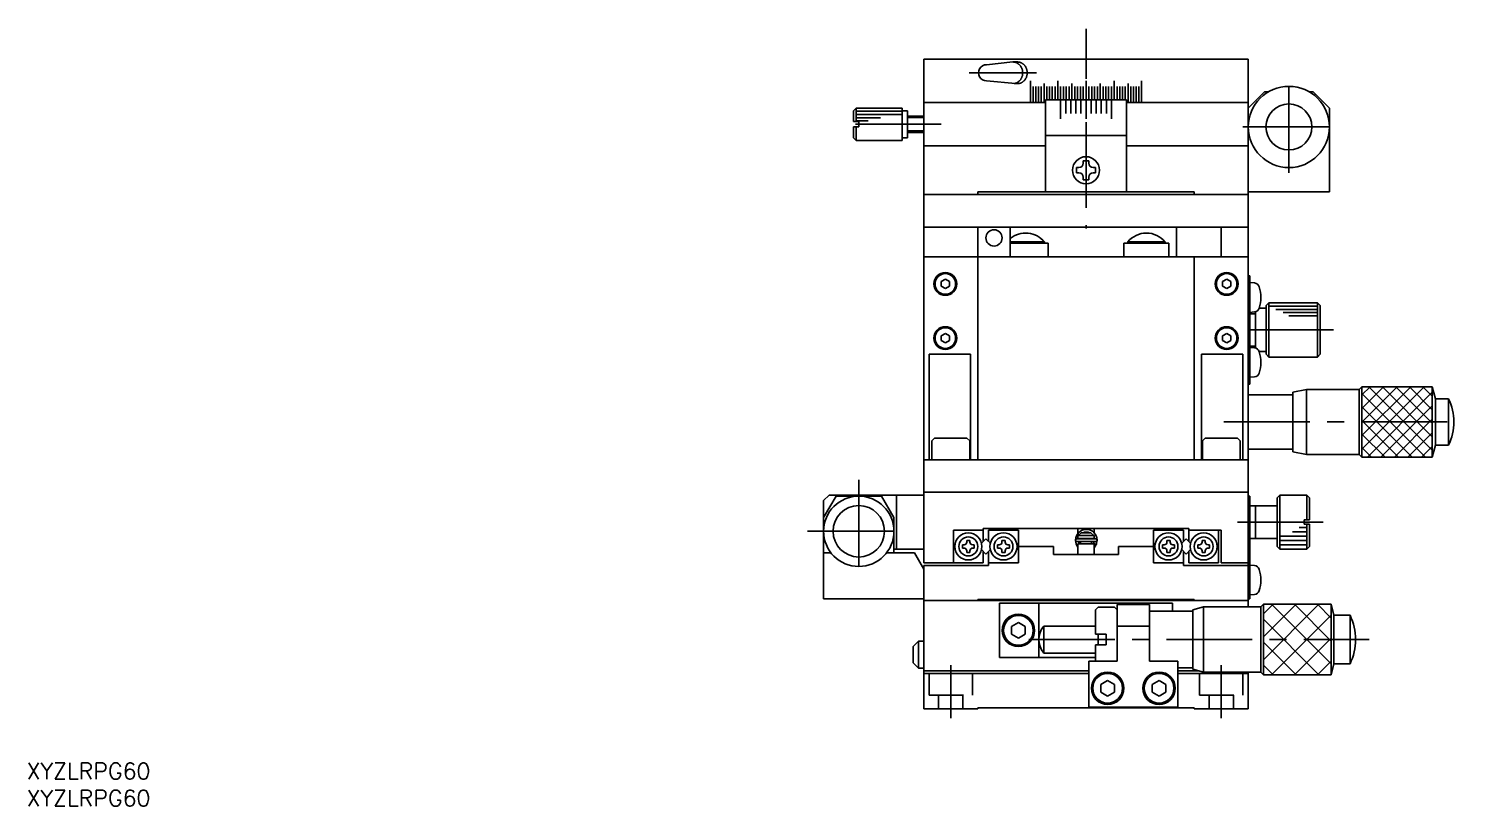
# Model space of a CAD drawing. Extents: x 0 to 411, y -8 to 387.
# Drawn here: x 0.4 to 265.7, y -8 to 135.6 of the extents above; entities that cross this region are included whole.
import ezdxf

# ---------------------------------------------------------------- set-up
doc = ezdxf.new("R2010")
doc.units = 0
doc.header["$LTSCALE"] = 0.5
doc.linetypes.add('CENTER', pattern=[50.8, 31.75, -6.35, 6.35, -6.35])
doc.linetypes.add('DASHED', pattern=[19.05, 12.7, -6.35])
for name, color, linetype in [('MSM_CENTER', 1, 'CENTER'), ('MSM_CONTINUOUS', 7, 'CONTINUOUS'), ('MSM_DASHED', 4, 'DASHED'), ('MSM_NARROW', 5, 'CONTINUOUS'), ('MSM_PART_NUMBER', 7, 'CONTINUOUS')]:
    doc.layers.add(name, color=color, linetype=linetype)
doc.styles.get("Standard").update_dxf_attribs({"font": 'txt.shx', "height": 3, "bigfont": 'bigfont.shx'})

# ---------------------------------------------------------------- blocks, each defined once
blk = doc.blocks.new('*U8')
at = {"layer": 'MSM_PART_NUMBER'}
blk.add_text('XYZLRPG60', height=3, dxfattribs=at).set_placement((0, -3))
blk = doc.blocks.new('*U9')
at = {"layer": 'MSM_PART_NUMBER'}
blk.add_text('XYZLRPG60', height=3, dxfattribs=at).set_placement((0, -8))

msp = doc.modelspace()

# ---------------------------------------------------------------- linework, layer by layer
at = {"layer": 'MSM_CENTER', "linetype": 'CENTER'}
for p, q in [((195.81, 126.42), (195.81, 135.65)), ((186.68, 127.5), (174.24, 127.5)), ((233.31, 109), (233.31, 126)), ((169.06, 118), (151.42, 118)), ((195.81, 118.41), (195.81, 98.76)), ((224.81, 117.5), (241.81, 117.5)), ((225.68, 80), (244.55, 80)), ((221.31, 63), (265.73, 63)), ((153.81, 52.3), (153.81, 33.3)), ((144.31, 42.8), (163.31, 42.8)), ((223.79, 44.5), (240.98, 44.5)), ((185.27, 22.8), (248.13, 22.8)), ((170.81, 18.06), (170.81, 8.25)), ((220.81, 18.06), (220.81, 8.25))]:
    msp.add_line(p, q, dxfattribs=at)
at = {"layer": 'MSM_CONTINUOUS', "linetype": 'CONTINUOUS'}
for p, q in [((165.81, 130), (165.81, 105)), ((165.81, 130), (225.81, 130)), ((177.43, 129), (182.29, 129.5)), ((182.29, 129.5), (183.14, 129.5)), ((182.37, 129.5), (182.29, 129.5)), ((182.44, 129.49), (182.37, 129.5)), ((182.52, 129.48), (182.44, 129.49)), ((182.59, 129.47), (182.52, 129.48)), ((182.67, 129.46), (182.59, 129.47)), ((182.74, 129.44), (182.67, 129.46)), ((182.81, 129.41), (182.74, 129.44)), ((182.89, 129.39), (182.81, 129.41)), ((182.96, 129.36), (182.89, 129.39)), ((183.03, 129.33), (182.96, 129.36)), ((183.1, 129.29), (183.03, 129.33)), ((183.16, 129.25), (183.1, 129.29)), ((183.21, 129.5), (183.14, 129.5)), ((183.23, 129.21), (183.16, 129.25)), ((183.29, 129.49), (183.21, 129.5)), ((183.29, 129.17), (183.23, 129.21)), ((183.36, 129.48), (183.29, 129.49)), ((183.35, 129.12), (183.29, 129.17)), ((183.42, 129.07), (183.35, 129.12)), ((183.44, 129.47), (183.36, 129.48)), ((183.47, 129.01), (183.42, 129.07)), ((183.51, 129.46), (183.44, 129.47)), ((183.53, 128.96), (183.47, 129.01)), ((183.59, 129.44), (183.51, 129.46)), ((183.58, 128.9), (183.53, 128.96)), ((183.64, 128.84), (183.58, 128.9)), ((183.66, 129.41), (183.59, 129.44)), ((183.69, 128.78), (183.64, 128.84)), ((183.73, 129.39), (183.66, 129.41)), ((183.73, 128.71), (183.69, 128.78)), ((183.8, 129.36), (183.73, 129.39)), ((183.78, 128.64), (183.73, 128.71)), ((183.82, 128.57), (183.78, 128.64)), ((183.87, 129.33), (183.8, 129.36)), ((183.86, 128.5), (183.82, 128.57)), ((183.9, 128.43), (183.86, 128.5)), ((183.94, 129.29), (183.87, 129.33)), ((183.93, 128.35), (183.9, 128.43)), ((183.96, 128.28), (183.93, 128.35)), ((184.01, 129.25), (183.94, 129.29)), ((183.99, 128.2), (183.96, 128.28)), ((184.01, 128.12), (183.99, 128.2)), ((184.07, 129.21), (184.01, 129.25)), ((184.04, 128.04), (184.01, 128.12)), ((184.05, 127.96), (184.04, 128.04)), ((184.07, 127.88), (184.05, 127.96)), ((184.14, 129.17), (184.07, 129.21)), ((184.08, 127.79), (184.07, 127.88)), ((184.09, 127.71), (184.08, 127.79)), ((184.1, 127.63), (184.09, 127.71)), ((184.09, 127.29), (184.1, 127.38)), ((184.1, 127.54), (184.1, 127.63)), ((184.1, 127.46), (184.1, 127.54)), ((184.1, 127.38), (184.1, 127.46)), ((184.2, 129.12), (184.14, 129.17)), ((184.26, 129.07), (184.2, 129.12)), ((184.32, 129.01), (184.26, 129.07)), ((184.38, 128.96), (184.32, 129.01)), ((184.43, 128.9), (184.38, 128.96)), ((184.48, 128.84), (184.43, 128.9)), ((184.53, 128.78), (184.48, 128.84)), ((184.58, 128.71), (184.53, 128.78)), ((184.62, 128.64), (184.58, 128.71)), ((184.66, 128.57), (184.62, 128.64)), ((184.7, 128.5), (184.66, 128.57)), ((184.74, 128.43), (184.7, 128.5)), ((184.77, 128.35), (184.74, 128.43)), ((184.81, 128.28), (184.77, 128.35)), ((184.83, 128.2), (184.81, 128.28)), ((184.86, 128.12), (184.83, 128.2)), ((184.88, 128.04), (184.86, 128.12)), ((184.9, 127.96), (184.88, 128.04)), ((184.92, 127.88), (184.9, 127.96)), ((184.93, 127.79), (184.92, 127.88)), ((184.94, 127.71), (184.93, 127.79)), ((184.94, 127.63), (184.94, 127.71)), ((184.95, 127.54), (184.94, 127.63)), ((184.94, 127.38), (184.95, 127.46)), ((184.94, 127.29), (184.94, 127.38)), ((184.95, 127.46), (184.95, 127.54)), ((225.81, 105), (225.81, 130)), ((177.43, 126), (182.78, 125.52)), ((182.52, 125.52), (182.6, 125.53)), ((183.37, 125.52), (182.52, 125.52)), ((182.6, 125.53), (182.67, 125.54)), ((182.67, 125.54), (182.75, 125.56)), ((182.75, 125.56), (182.82, 125.59)), ((182.82, 125.59), (182.89, 125.61)), ((182.89, 125.61), (182.96, 125.64)), ((182.96, 125.64), (183.03, 125.68)), ((183.03, 125.68), (183.1, 125.71)), ((183.1, 125.71), (183.17, 125.75)), ((183.17, 125.75), (183.23, 125.79)), ((183.23, 125.79), (183.3, 125.84)), ((183.3, 125.84), (183.36, 125.88)), ((183.36, 125.88), (183.42, 125.94)), ((183.37, 125.52), (183.44, 125.53)), ((183.42, 125.94), (183.48, 125.99)), ((183.44, 125.53), (183.52, 125.54)), ((183.48, 125.99), (183.53, 126.05)), ((183.52, 125.54), (183.59, 125.56)), ((183.53, 126.05), (183.59, 126.1)), ((183.59, 126.1), (183.64, 126.17)), ((183.59, 125.56), (183.66, 125.59)), ((183.64, 126.17), (183.69, 126.23)), ((183.66, 125.59), (183.74, 125.61)), ((183.69, 126.23), (183.74, 126.29)), ((183.74, 126.29), (183.78, 126.36)), ((183.74, 125.61), (183.81, 125.64)), ((183.78, 126.36), (183.82, 126.43)), ((183.81, 125.64), (183.88, 125.68)), ((183.82, 126.43), (183.86, 126.5)), ((183.86, 126.5), (183.9, 126.58)), ((183.88, 125.68), (183.95, 125.71)), ((183.9, 126.58), (183.93, 126.65)), ((183.93, 126.65), (183.96, 126.73)), ((183.95, 125.71), (184.01, 125.75)), ((183.96, 126.73), (183.99, 126.81)), ((183.99, 126.81), (184.02, 126.89)), ((184.01, 125.75), (184.08, 125.79)), ((184.02, 126.89), (184.04, 126.97)), ((184.04, 126.97), (184.06, 127.05)), ((184.06, 127.05), (184.07, 127.13)), ((184.07, 127.13), (184.08, 127.21)), ((184.08, 127.21), (184.09, 127.29)), ((184.08, 125.79), (184.14, 125.84)), ((184.14, 125.84), (184.2, 125.88)), ((184.2, 125.88), (184.26, 125.94)), ((184.26, 125.94), (184.32, 125.99)), ((184.32, 125.99), (184.38, 126.05)), ((184.38, 126.05), (184.43, 126.1)), ((184.43, 126.1), (184.49, 126.17)), ((184.49, 126.17), (184.53, 126.23)), ((184.53, 126.23), (184.58, 126.29)), ((184.58, 126.29), (184.63, 126.36)), ((184.63, 126.36), (184.67, 126.43)), ((184.67, 126.43), (184.71, 126.5)), ((184.71, 126.5), (184.74, 126.58)), ((184.74, 126.58), (184.78, 126.65)), ((184.78, 126.65), (184.81, 126.73)), ((184.81, 126.73), (184.84, 126.81)), ((184.84, 126.81), (184.86, 126.89)), ((184.86, 126.89), (184.88, 126.97)), ((184.88, 126.97), (184.9, 127.05)), ((184.9, 127.05), (184.92, 127.13)), ((184.92, 127.13), (184.93, 127.21)), ((184.93, 127.21), (184.94, 127.29)), ((185.55, 122), (185.55, 126)), ((186.05, 122), (186.05, 125)), ((186.54, 122), (186.54, 125)), ((187.04, 122), (187.04, 125)), ((187.54, 122), (187.54, 125)), ((188.05, 122), (188.05, 125.5)), ((188.56, 122.5), (188.56, 125)), ((189.07, 122.5), (189.07, 125)), ((189.58, 122.5), (189.58, 125)), ((190.09, 122.5), (190.09, 125)), ((190.6, 122.5), (190.6, 126)), ((191.12, 119), (191.12, 125)), ((191.64, 122.5), (191.64, 125)), ((192.16, 122.5), (192.16, 125)), ((192.68, 122.5), (192.68, 125)), ((193.2, 122.5), (193.2, 125.5)), ((193.72, 122.5), (193.72, 125)), ((194.24, 122.5), (194.24, 125)), ((194.77, 122.5), (194.77, 125)), ((195.29, 122.5), (195.29, 125)), ((195.81, 126), (195.81, 119)), ((196.34, 122.5), (196.34, 125)), ((196.86, 122.5), (196.86, 125)), ((197.38, 122.5), (197.38, 125)), ((197.91, 122.5), (197.91, 125)), ((198.43, 122.5), (198.43, 125.5)), ((198.95, 122.5), (198.95, 125)), ((199.47, 122.5), (199.47, 125)), ((199.99, 122.5), (199.99, 125)), ((200.51, 119), (200.51, 125)), ((201.02, 122.5), (201.02, 126)), ((201.54, 122.5), (201.54, 125)), ((202.05, 122.5), (202.05, 125)), ((202.56, 122.5), (202.56, 125)), ((203.07, 122.5), (203.07, 125)), ((203.58, 122), (203.58, 125.5)), ((204.08, 122), (204.08, 125)), ((204.59, 122), (204.59, 125)), ((205.08, 122), (205.08, 125)), ((205.58, 122), (205.58, 125)), ((206.07, 122), (206.07, 126)), ((188.31, 122.5), (188.31, 105.5)), ((203.31, 122.5), (188.31, 122.5)), ((192.05, 120), (192.05, 122.5)), ((192.99, 120), (192.99, 122.5)), ((193.93, 120), (193.93, 122.5)), ((194.87, 120), (194.87, 122.5)), ((196.76, 120), (196.76, 122.5)), ((197.7, 120), (197.7, 122.5)), ((198.64, 120), (198.64, 122.5)), ((199.57, 120), (199.57, 122.5)), ((203.31, 105.5), (203.31, 122.5)), ((228.81, 124), (225.81, 121)), ((228.81, 124), (229.57, 124)), ((237.06, 124), (237.81, 124)), ((237.81, 124), (240.81, 121)), ((152.81, 120.5), (153.31, 121)), ((152.81, 118.5), (152.81, 120.5)), ((153.31, 121), (153.31, 118.5)), ((161.81, 121), (153.31, 121)), ((161.81, 121), (161.81, 115)), ((162.81, 120.5), (161.81, 120.5)), ((162.81, 115.5), (162.81, 120.5)), ((162.81, 119.5), (165.81, 119.5)), ((188.31, 122), (165.81, 122)), ((225.81, 122), (203.31, 122)), ((240.81, 105.5), (240.81, 121)), ((153.81, 118.5), (152.81, 118.5)), ((152.81, 117.5), (153.81, 117.5)), ((152.81, 115.5), (152.81, 117.5)), ((153.31, 115), (153.31, 117.5)), ((153.81, 118.5), (153.81, 117.5)), ((152.81, 115.5), (153.31, 115)), ((161.81, 115), (153.31, 115)), ((161.81, 115.5), (162.81, 115.5)), ((162.81, 116.5), (165.81, 116.5)), ((188.31, 115.9), (203.31, 115.9)), ((165.81, 114), (188.31, 114)), ((203.31, 114), (225.81, 114)), ((194.06, 110), (194.06, 109)), ((194.06, 110), (194.51, 110)), ((194.06, 109), (194.51, 109)), ((196.31, 111.25), (195.31, 111.25)), ((195.31, 111.25), (195.31, 110.8)), ((196.31, 111.25), (196.31, 110.8)), ((197.56, 110), (197.11, 110)), ((197.56, 109), (197.11, 109)), ((197.56, 109), (197.56, 110)), ((195.31, 107.75), (195.31, 108.2)), ((195.31, 107.75), (196.31, 107.75)), ((196.31, 107.75), (196.31, 108.2)), ((175.81, 105), (165.81, 105)), ((165.81, 105), (165.81, 99)), ((165.81, 105), (225.81, 105)), ((175.81, 105.5), (175.81, 105)), ((175.81, 105.5), (215.81, 105.5)), ((215.81, 105), (215.81, 105.5)), ((215.81, 105), (225.81, 105)), ((225.81, 105.5), (240.81, 105.5)), ((225.81, 105), (225.81, 67.5)), ((225.81, 105), (225.81, 99)), ((165.81, 99), (165.81, 51)), ((225.81, 99), (165.81, 99)), ((175.81, 93.5), (175.81, 99)), ((181.81, 93.5), (181.81, 99)), ((212.51, 93.5), (212.51, 99)), ((220.81, 93.5), (220.81, 99)), ((225.81, 51), (225.81, 99)), ((181.81, 96.25), (188.11, 96.25)), ((181.81, 96), (188.81, 96)), ((188.11, 96.25), (188.11, 96)), ((188.81, 93.5), (188.81, 96)), ((202.81, 93.5), (202.81, 96)), ((202.81, 96), (211.11, 96)), ((203.51, 96.25), (203.51, 96)), ((210.41, 96.25), (203.51, 96.25)), ((210.41, 96), (203.51, 96)), ((210.41, 96), (210.41, 96.25)), ((211.11, 96), (211.11, 93.5)), ((165.81, 93.5), (225.81, 93.5)), ((175.81, 93.5), (175.81, 56)), ((215.81, 93.5), (215.81, 56)), ((169.06, 88.93), (169.81, 89.37)), ((169.06, 88.07), (169.06, 88.93)), ((169.81, 87.63), (169.06, 88.07)), ((169.81, 89.37), (170.56, 88.93)), ((170.56, 88.07), (169.81, 87.63)), ((170.56, 88.93), (170.56, 88.07)), ((221.81, 89.37), (221.06, 88.93)), ((221.06, 88.93), (221.06, 88.07)), ((221.06, 88.07), (221.81, 87.63)), ((222.56, 88.93), (221.81, 89.37)), ((221.81, 87.63), (222.56, 88.07)), ((222.56, 88.07), (222.56, 88.93)), ((226.11, 90), (225.81, 90)), ((226.11, 90), (226.11, 70)), ((226.11, 88.75), (226.96, 88.68)), ((229.11, 84.5), (229.61, 85)), ((238.61, 85), (229.61, 85)), ((229.61, 75), (229.61, 85)), ((238.61, 85), (238.61, 75)), ((239.11, 84.5), (238.61, 85)), ((226.11, 83.25), (226.96, 83.32)), ((226.11, 83), (227.11, 83)), ((227.11, 76.65), (227.11, 83.35)), ((229.11, 84), (227.82, 84)), ((229.11, 75.5), (229.11, 84.5)), ((239.11, 84.5), (239.11, 75.5)), ((169.06, 78.93), (169.81, 79.37)), ((169.06, 78.07), (169.06, 78.93)), ((169.81, 77.63), (169.06, 78.07)), ((169.81, 79.37), (170.56, 78.93)), ((170.56, 78.07), (169.81, 77.63)), ((170.56, 78.93), (170.56, 78.07)), ((221.81, 79.37), (221.06, 78.93)), ((221.06, 78.93), (221.06, 78.07)), ((221.06, 78.07), (221.81, 77.63)), ((222.56, 78.93), (221.81, 79.37)), ((221.81, 77.63), (222.56, 78.07)), ((222.56, 78.07), (222.56, 78.93)), ((226.11, 77), (227.11, 77)), ((166.81, 75.5), (166.81, 56)), ((166.81, 75.5), (174.45, 75.5)), ((174.45, 75.5), (174.45, 56)), ((217.18, 75.5), (217.18, 56)), ((224.81, 75.5), (217.18, 75.5)), ((224.81, 75.5), (224.81, 56)), ((226.11, 76.75), (226.96, 76.68)), ((229.11, 76), (227.82, 76)), ((229.61, 75), (229.11, 75.5)), ((238.61, 75), (229.61, 75)), ((239.11, 75.5), (238.61, 75)), ((226.11, 70), (225.81, 70)), ((226.11, 71.25), (226.96, 71.32)), ((236.56, 69), (234.06, 68.5)), ((236.56, 69), (236.56, 57)), ((246.31, 69), (236.56, 69)), ((246.81, 69.5), (246.31, 69)), ((246.31, 69), (246.31, 57)), ((246.81, 69.5), (246.81, 56.5)), ((259.81, 69.5), (246.81, 69.5)), ((259.81, 69.5), (259.81, 56.5)), ((260.4, 67.3), (259.81, 69.5)), ((234.06, 68), (225.81, 68)), ((234.06, 68.5), (234.06, 57.5)), ((260.4, 67.3), (260.4, 58.7)), ((262.81, 67.3), (260.4, 67.3)), ((262.81, 67.3), (262.81, 58.7)), ((167.81, 60), (167.31, 59.5)), ((167.31, 56), (167.31, 59.5)), ((167.81, 60), (173.81, 60)), ((173.81, 60), (174.31, 59.5)), ((174.31, 56), (174.31, 59.5)), ((217.81, 60), (217.31, 59.5)), ((217.31, 56), (217.31, 59.5)), ((217.81, 60), (223.81, 60)), ((223.81, 60), (224.31, 59.5)), ((224.31, 56), (224.31, 59.5)), ((259.81, 56.5), (260.4, 58.7)), ((260.4, 58.7), (262.81, 58.7)), ((225.81, 56), (165.81, 56)), ((165.81, 50), (165.81, 56)), ((225.81, 58), (234.06, 58)), ((225.81, 56), (225.81, 50)), ((234.06, 57.5), (236.56, 57)), ((236.56, 57), (246.31, 57)), ((246.31, 57), (246.81, 56.5)), ((246.81, 56.5), (259.81, 56.5)), ((148.31, 49.5), (147.31, 48.5)), ((149.61, 49.3), (147.31, 45.33)), ((147.31, 48.5), (147.31, 30.3)), ((165.81, 49.5), (148.31, 49.5)), ((149.61, 49.3), (158.02, 49.3)), ((158.02, 49.3), (160.31, 45.33)), ((160.81, 39.5), (160.81, 49.5)), ((165.81, 37), (165.81, 50)), ((165.81, 50), (225.81, 50)), ((225.81, 50), (225.81, 28.82)), ((225.81, 49.3), (226.11, 49.3)), ((226.11, 49.3), (226.11, 30.3)), ((231.61, 49.5), (231.11, 49)), ((231.11, 49), (231.11, 40)), ((231.61, 49.5), (231.61, 39.5)), ((231.61, 49.5), (236.61, 49.5)), ((236.61, 49.5), (236.61, 44.9)), ((237.11, 49), (236.61, 49.5)), ((237.11, 44.9), (237.11, 49)), ((160.31, 45.33), (160.31, 38.8)), ((226.11, 47.5), (231.11, 47.5)), ((227.11, 47.5), (227.11, 41.5)), ((171.31, 37), (171.31, 43)), ((176.81, 43), (171.31, 43)), ((214.81, 43.3), (176.81, 43.3)), ((176.81, 43.3), (176.81, 40.91)), ((183.31, 43), (177.81, 43)), ((177.81, 43), (177.81, 40.91)), ((183.31, 43), (183.31, 37)), ((208.31, 43), (208.31, 37)), ((208.31, 43), (213.81, 43)), ((213.81, 43), (213.81, 40.91)), ((214.81, 43), (214.81, 43.3)), ((214.81, 43), (214.81, 40.91)), ((214.81, 43), (220.81, 43)), ((220.31, 37), (220.31, 43)), ((220.81, 43), (220.81, 37)), ((236.11, 44.9), (237.11, 44.9)), ((236.11, 44.9), (236.11, 44.1)), ((236.11, 44.1), (237.11, 44.1)), ((236.61, 44.1), (236.61, 39.5)), ((237.11, 40), (237.11, 44.1)), ((172.96, 40.3), (172.96, 39.7)), ((172.96, 40.3), (173.26, 40.3)), ((174.36, 41.1), (173.76, 41.1)), ((173.76, 41.1), (173.76, 40.8)), ((174.36, 41.1), (174.36, 40.8)), ((175.16, 40.3), (174.86, 40.3)), ((175.16, 40.3), (175.16, 39.7)), ((176.49, 40.59), (177.31, 41.41)), ((177.31, 41.41), (178.14, 40.59)), ((179.46, 40.3), (179.46, 39.7)), ((179.46, 40.3), (179.76, 40.3)), ((180.86, 41.1), (180.26, 41.1)), ((180.26, 41.1), (180.26, 40.8)), ((180.86, 41.1), (180.86, 40.8)), ((181.66, 40.3), (181.36, 40.3)), ((181.66, 40.3), (181.66, 39.7)), ((189.81, 40), (183.31, 40)), ((189.81, 38.5), (189.81, 40)), ((208.31, 40), (201.81, 40)), ((201.81, 38.5), (201.81, 40)), ((209.96, 40.3), (209.96, 39.7)), ((209.96, 40.3), (210.26, 40.3)), ((210.76, 41.1), (211.36, 41.1)), ((210.76, 41.1), (210.76, 40.8)), ((211.36, 41.1), (211.36, 40.8)), ((212.16, 40.3), (211.86, 40.3)), ((212.16, 40.3), (212.16, 39.7)), ((214.31, 41.41), (213.49, 40.59)), ((215.14, 40.59), (214.31, 41.41)), ((216.46, 40.3), (216.46, 39.7)), ((216.46, 40.3), (216.76, 40.3)), ((217.26, 41.1), (217.86, 41.1)), ((217.26, 41.1), (217.26, 40.8)), ((217.86, 41.1), (217.86, 40.8)), ((218.66, 40.3), (218.36, 40.3)), ((218.66, 40.3), (218.66, 39.7)), ((226.11, 41.5), (231.11, 41.5)), ((231.11, 40), (231.61, 39.5)), ((236.61, 39.5), (237.11, 40)), ((147.31, 38.8), (148.69, 38.8)), ((158.94, 38.8), (164.08, 38.8)), ((165.81, 39.5), (160.31, 39.5)), ((164.08, 38.8), (165.81, 35.8)), ((172.96, 39.7), (173.26, 39.7)), ((173.76, 38.9), (173.76, 39.2)), ((173.76, 38.9), (174.36, 38.9)), ((174.36, 38.9), (174.36, 39.2)), ((175.16, 39.7), (174.86, 39.7)), ((176.49, 39.41), (177.31, 38.59)), ((176.81, 37), (176.81, 39.09)), ((177.31, 38.59), (178.14, 39.41)), ((177.81, 36.5), (177.81, 39.09)), ((179.46, 39.7), (179.76, 39.7)), ((180.26, 38.9), (180.26, 39.2)), ((180.26, 38.9), (180.86, 38.9)), ((180.86, 38.9), (180.86, 39.2)), ((181.66, 39.7), (181.36, 39.7)), ((201.81, 38.5), (189.81, 38.5)), ((209.96, 39.7), (210.26, 39.7)), ((210.76, 38.9), (210.76, 39.2)), ((211.36, 38.9), (210.76, 38.9)), ((211.36, 38.9), (211.36, 39.2)), ((212.16, 39.7), (211.86, 39.7)), ((214.31, 38.59), (213.49, 39.41)), ((213.81, 37), (213.81, 39.09)), ((215.14, 39.41), (214.31, 38.59)), ((214.81, 37), (214.81, 39.09)), ((216.46, 39.7), (216.76, 39.7)), ((217.26, 38.9), (217.26, 39.2)), ((217.86, 38.9), (217.26, 38.9)), ((217.86, 38.9), (217.86, 39.2)), ((218.66, 39.7), (218.36, 39.7)), ((231.61, 39.5), (236.61, 39.5)), ((165.81, 37), (176.81, 37)), ((165.81, 36.5), (177.81, 36.5)), ((165.81, 10), (165.81, 36.5)), ((183.31, 37), (177.81, 37)), ((213.81, 37), (208.31, 37)), ((213.81, 37), (213.81, 36.5)), ((225.81, 36.5), (213.81, 36.5)), ((214.81, 37), (220.31, 37)), ((225.81, 37), (220.81, 37)), ((226.11, 36.55), (226.96, 36.48)), ((165.81, 30.3), (147.31, 30.3)), ((165.81, 30), (225.81, 30)), ((175.81, 30.2), (215.81, 30.2)), ((175.81, 30.2), (175.81, 30)), ((179.81, 29.5), (211.81, 29.5)), ((179.81, 19.5), (179.81, 29.5)), ((187.11, 19.5), (187.11, 29.5)), ((201.56, 29.3), (207.56, 29.3)), ((201.56, 18.8), (201.56, 29.3)), ((207.56, 29.3), (207.56, 18.8)), ((211.81, 29.5), (211.81, 28.05)), ((215.81, 30.2), (215.81, 30)), ((226.11, 30.3), (225.81, 30.3)), ((226.96, 31.12), (226.11, 31.05)), ((228.61, 29.32), (228.11, 28.82)), ((228.61, 29.32), (228.61, 16.28)), ((241.11, 29.32), (228.61, 29.32)), ((241.11, 29.32), (241.11, 16.28)), ((241.11, 29.32), (241.61, 27.3)), ((197.56, 28.3), (198.06, 28.8)), ((197.56, 28.3), (197.56, 23.8)), ((201.06, 28.8), (198.06, 28.8)), ((201.06, 28.8), (201.56, 28.3)), ((207.56, 28.05), (215.56, 28.05)), ((215.56, 28.3), (217.5, 28.82)), ((215.56, 28.3), (215.56, 17.3)), ((217.5, 28.82), (217.5, 16.82)), ((217.5, 28.82), (228.11, 28.82)), ((228.11, 28.82), (228.11, 16.78)), ((241.61, 27.3), (244.61, 27.3)), ((241.61, 27.3), (241.61, 18.3)), ((244.61, 27.3), (244.61, 18.3)), ((183.31, 25.94), (182.06, 25.22)), ((182.06, 25.22), (182.06, 23.78)), ((184.56, 25.22), (183.31, 25.94)), ((184.56, 23.78), (184.56, 25.22)), ((187.99, 25.3), (187.99, 20.3)), ((187.99, 25.3), (197.56, 25.3)), ((207.56, 25.3), (201.56, 25.3)), ((163.85, 21.5), (164.85, 22.5)), ((163.85, 18.5), (163.85, 21.5)), ((164.85, 17.5), (164.85, 22.5)), ((164.85, 22.5), (165.81, 22.5)), ((182.06, 23.78), (183.31, 23.06)), ((183.31, 23.06), (184.56, 23.78)), ((197.56, 23.8), (199.56, 23.8)), ((197.56, 21.8), (197.56, 18.8)), ((197.56, 21.8), (199.56, 21.8)), ((198.06, 23.8), (198.06, 21.8)), ((199.56, 23.8), (199.56, 21.8)), ((197.56, 19.5), (179.81, 19.5)), ((187.99, 20.3), (197.56, 20.3)), ((201.56, 18.8), (196.31, 18.8)), ((196.31, 18.8), (196.31, 10.3)), ((207.56, 18.8), (212.81, 18.8)), ((212.81, 10.3), (212.81, 18.8)), ((163.85, 18.5), (164.85, 17.5)), ((164.85, 17.5), (165.81, 17.5)), ((165.81, 17), (196.31, 17)), ((165.81, 16.5), (196.31, 16.5)), ((212.81, 17.55), (215.56, 17.55)), ((212.81, 17), (216.68, 17)), ((212.81, 16.5), (225.81, 16.5)), ((215.56, 17.3), (217.5, 16.78)), ((217.5, 16.78), (228.11, 16.78)), ((225.81, 16.78), (225.81, 10)), ((228.61, 16.28), (228.11, 16.78)), ((241.11, 16.28), (228.61, 16.28)), ((241.11, 16.28), (241.61, 18.3)), ((241.61, 18.3), (244.61, 18.3)), ((199.81, 15.24), (198.56, 14.52)), ((198.56, 14.52), (198.56, 13.08)), ((201.06, 14.52), (199.81, 15.24)), ((201.06, 13.08), (201.06, 14.52)), ((209.31, 15.24), (208.06, 14.52)), ((208.06, 14.52), (208.06, 13.08)), ((210.56, 14.52), (209.31, 15.24)), ((210.56, 13.08), (210.56, 14.52)), ((198.56, 13.08), (199.81, 12.36)), ((199.81, 12.36), (201.06, 13.08)), ((208.06, 13.08), (209.31, 12.36)), ((209.31, 12.36), (210.56, 13.08)), ((175.81, 10), (165.81, 10)), ((175.81, 10.2), (215.81, 10.2)), ((175.81, 10.2), (175.81, 10)), ((212.81, 10.3), (196.31, 10.3)), ((215.81, 10.2), (215.81, 10)), ((215.81, 10), (225.81, 10))]:
    msp.add_line(p, q, dxfattribs=at)
at = {"layer": 'MSM_CONTINUOUS'}
for p, q in [((194.31, 43.3), (194.31, 42.4)), ((194.37, 42), (194.9, 42.5)), ((194.9, 42.5), (196.73, 42.5)), ((196.73, 42.5), (197.26, 42)), ((197.31, 42.53), (197.31, 43.3)), ((194.01, 40.42), (194.03, 40.36)), ((194.03, 40.36), (194.03, 40.36)), ((194.03, 40.36), (194.03, 40.36)), ((194.03, 40.36), (194.03, 40.36)), ((197.62, 41.4), (194.12, 41.4)), ((194.12, 40.9), (197.62, 40.9)), ((194.31, 42), (194.31, 41.5)), ((197.31, 42), (194.31, 42)), ((194.31, 41.5), (197.31, 41.5)), ((197.31, 40.5), (194.31, 40.5)), ((194.31, 40.5), (194.31, 38.5)), ((194.39, 41.4), (194.41, 41.5)), ((194.52, 40.5), (194.39, 40.9)), ((194.47, 40.68), (194.48, 40.69)), ((194.47, 40.67), (194.47, 40.68)), ((194.47, 40.65), (194.47, 40.67)), ((194.47, 40.64), (194.47, 40.65)), ((194.47, 40.63), (194.47, 40.64)), ((194.48, 40.62), (194.47, 40.63)), ((194.48, 40.73), (194.49, 40.74)), ((194.48, 40.72), (194.48, 40.73)), ((194.48, 40.7), (194.48, 40.72)), ((194.48, 40.69), (194.48, 40.7)), ((194.48, 40.6), (194.48, 40.62)), ((194.48, 40.59), (194.48, 40.6)), ((194.48, 40.58), (194.48, 40.59)), ((194.49, 40.57), (194.48, 40.58)), ((194.49, 40.75), (194.5, 40.76)), ((194.49, 40.74), (194.49, 40.75)), ((194.49, 40.56), (194.49, 40.57)), ((194.49, 40.56), (194.49, 40.56)), ((194.5, 40.77), (194.51, 40.78)), ((194.5, 40.76), (194.5, 40.77)), ((194.51, 40.78), (194.52, 40.79)), ((194.52, 40.79), (194.53, 40.8)), ((194.53, 40.81), (194.54, 40.82)), ((194.53, 40.8), (194.53, 40.81)), ((194.54, 40.82), (194.55, 40.83)), ((194.55, 40.83), (194.56, 40.84)), ((194.56, 40.84), (194.57, 40.85)), ((194.57, 40.85), (194.58, 40.85)), ((194.58, 40.85), (194.59, 40.86)), ((194.59, 40.86), (194.6, 40.87)), ((194.6, 40.87), (194.61, 40.87)), ((194.61, 40.87), (194.62, 40.88)), ((194.62, 40.88), (194.63, 40.88)), ((194.63, 40.88), (194.65, 40.89)), ((194.65, 40.89), (194.66, 40.89)), ((194.66, 40.89), (194.67, 40.89)), ((194.67, 40.89), (194.68, 40.89)), ((194.68, 40.89), (194.69, 40.9)), ((194.69, 40.9), (194.71, 40.9)), ((194.71, 40.9), (194.72, 40.9)), ((194.72, 40.9), (194.72, 40.9)), ((194.81, 41.5), (194.81, 41.4)), ((194.81, 40.9), (194.81, 40.5)), ((196.81, 41.4), (196.81, 41.5)), ((196.81, 40.5), (196.81, 40.9)), ((197.02, 40.9), (197.03, 40.9)), ((197.03, 40.9), (197.04, 40.9)), ((197.04, 40.9), (197.06, 40.9)), ((197.06, 40.9), (197.07, 40.89)), ((197.07, 40.89), (197.08, 40.89)), ((197.08, 40.89), (197.09, 40.89)), ((197.09, 40.89), (197.1, 40.88)), ((197.1, 40.88), (197.11, 40.88)), ((197.11, 40.88), (197.13, 40.87)), ((197.13, 40.87), (197.14, 40.87)), ((197.14, 40.87), (197.15, 40.86)), ((197.15, 40.86), (197.16, 40.86)), ((197.16, 40.86), (197.17, 40.85)), ((197.17, 40.85), (197.18, 40.84)), ((197.18, 40.84), (197.19, 40.83)), ((197.19, 40.83), (197.2, 40.83)), ((197.2, 40.83), (197.2, 40.82)), ((197.2, 40.82), (197.21, 40.81)), ((197.21, 40.81), (197.22, 40.8)), ((197.22, 40.8), (197.23, 40.79)), ((197.23, 40.79), (197.23, 40.78)), ((197.23, 40.78), (197.24, 40.77)), ((197.25, 40.56), (197.23, 40.5)), ((197.24, 40.77), (197.25, 40.76)), ((197.25, 40.76), (197.25, 40.75)), ((197.25, 40.75), (197.26, 40.73)), ((197.26, 40.58), (197.25, 40.56)), ((197.25, 40.56), (197.25, 40.56)), ((197.25, 40.55), (197.25, 40.56)), ((197.25, 40.55), (197.25, 40.55)), ((197.31, 40.5), (197.25, 40.55)), ((197.26, 40.54), (197.25, 40.55)), ((197.25, 40.55), (197.25, 40.55)), ((197.26, 40.73), (197.26, 40.72)), ((197.26, 40.72), (197.26, 40.71)), ((197.26, 40.71), (197.26, 40.7)), ((197.26, 40.7), (197.27, 40.69)), ((197.27, 40.61), (197.26, 40.6)), ((197.26, 40.6), (197.26, 40.59)), ((197.26, 40.59), (197.26, 40.58)), ((197.27, 40.54), (197.26, 40.54)), ((197.26, 40.54), (197.26, 40.54)), ((197.27, 40.69), (197.27, 40.67)), ((197.27, 40.67), (197.27, 40.66)), ((197.27, 40.66), (197.27, 40.65)), ((197.27, 40.65), (197.27, 40.64)), ((197.27, 40.64), (197.27, 40.62)), ((197.27, 40.62), (197.27, 40.61)), ((197.27, 40.53), (197.27, 40.54)), ((197.28, 40.52), (197.27, 40.53)), ((197.29, 40.52), (197.28, 40.52)), ((197.3, 40.51), (197.29, 40.52)), ((197.32, 40.5), (197.3, 40.51)), ((197.31, 41.4), (197.31, 42)), ((197.31, 41.56), (197.35, 41.4)), ((197.7, 40.35), (197.31, 40.5)), ((197.31, 38.5), (197.31, 40.5)), ((197.31, 39.76), (197.71, 40.36)), ((197.33, 40.5), (197.32, 40.5)), ((197.34, 40.49), (197.33, 40.5)), ((197.36, 40.48), (197.34, 40.49)), ((197.37, 40.47), (197.36, 40.48)), ((197.39, 40.46), (197.37, 40.47)), ((197.41, 40.46), (197.39, 40.46)), ((197.42, 40.45), (197.41, 40.46)), ((197.44, 40.44), (197.42, 40.45)), ((197.46, 40.43), (197.44, 40.44)), ((197.48, 40.42), (197.46, 40.43)), ((197.5, 40.42), (197.48, 40.42)), ((197.51, 40.41), (197.5, 40.42)), ((197.53, 40.4), (197.51, 40.41)), ((197.55, 40.4), (197.53, 40.4)), ((197.57, 40.39), (197.55, 40.4)), ((197.58, 40.38), (197.57, 40.39)), ((197.6, 40.38), (197.58, 40.38)), ((197.61, 40.37), (197.6, 40.38)), ((197.63, 40.37), (197.61, 40.37)), ((197.64, 40.37), (197.63, 40.37)), ((197.65, 40.36), (197.64, 40.37)), ((197.67, 40.36), (197.65, 40.36)), ((197.68, 40.36), (197.67, 40.36)), ((197.67, 40.28), (197.71, 40.35)), ((197.69, 40.36), (197.68, 40.36)), ((197.68, 40.36), (197.68, 40.36)), ((197.7, 40.36), (197.69, 40.36)), ((197.7, 40.36), (197.7, 40.35)), ((197.71, 40.36), (197.7, 40.36)), ((197.7, 40.36), (197.7, 40.36)), ((197.71, 40.35), (197.87, 41.12)), ((197.71, 40.36), (197.72, 40.39)), ((197.71, 40.36), (197.71, 40.36)), ((197.71, 40.36), (197.71, 40.36)), ((197.73, 40.9), (197.72, 40.92)), ((197.72, 40.39), (197.73, 40.43)), ((197.74, 40.87), (197.73, 40.9)), ((197.73, 40.43), (197.74, 40.46)), ((197.75, 40.83), (197.74, 40.87)), ((197.74, 40.46), (197.75, 40.5)), ((197.76, 40.79), (197.75, 40.83)), ((197.75, 40.5), (197.76, 40.54)), ((197.76, 40.76), (197.76, 40.79)), ((197.77, 40.72), (197.76, 40.76)), ((197.76, 40.57), (197.77, 40.61)), ((197.76, 40.54), (197.76, 40.57)), ((197.77, 40.68), (197.77, 40.72)), ((197.77, 40.65), (197.77, 40.68)), ((197.77, 40.61), (197.77, 40.65))]:
    msp.add_line(p, q, dxfattribs=at)
at = {"layer": 'MSM_CONTINUOUS', "linetype": 'CONTINUOUS'}
for centre, radius in [((233.31, 117.5), 7.5), ((233.31, 117.5), 4.25), ((195.81, 109.5), 2.5), ((178.81, 97), 1.5), ((169.81, 88.5), 2.1), ((169.81, 88.5), 1.9), ((221.81, 88.5), 2.1), ((221.81, 88.5), 1.9), ((169.81, 78.5), 2.1), ((169.81, 78.5), 1.9), ((221.81, 78.5), 2.1), ((221.81, 78.5), 1.9), ((153.81, 42.8), 6.5), ((153.81, 42.8), 4.75), ((174.06, 40), 2.5), ((180.56, 40), 2.5), ((211.06, 40), 2.5), ((217.56, 40), 2.5), ((174.06, 40), 1.75), ((180.56, 40), 1.75), ((211.06, 40), 1.75), ((217.56, 40), 1.75), ((183.31, 24.5), 3), ((183.31, 24.5), 2.75), ((199.81, 13.8), 3), ((199.81, 13.8), 2.75), ((209.31, 13.8), 3), ((209.31, 13.8), 2.75)]:
    msp.add_circle(centre, radius, dxfattribs=at)
for centre, radius, start, end in [((177.43, 127.5), 1.5, 89.9999, 270.0001), ((194.51, 110.8), 0.8, 270, 0), ((194.51, 108.2), 0.8, 0, 90), ((197.11, 110.8), 0.8, 180, 270), ((197.11, 108.2), 0.8, 90, 180), ((184.66, 93.47), 4.43, 38.8801, 130.0213), ((206.96, 93.47), 4.43, 38.8802, 141.12), ((226.87, 87.68), 1, 16.257, 85), ((221.11, 86), 7, 343.743, 16.257), ((226.87, 84.32), 1, 275, 343.743), ((226.87, 75.68), 1, 16.257, 85), ((221.11, 74), 7, 343.743, 16.257), ((226.87, 72.32), 1, 275, 343.743), ((254.07, 63), 9.75, 333.8162, 26.1838), ((173.26, 40.8), 0.5, 270, 0), ((174.86, 40.8), 0.5, 180, 270), ((179.76, 40.8), 0.5, 270, 0), ((181.36, 40.8), 0.5, 180, 270), ((210.26, 40.8), 0.5, 270, 0), ((211.86, 40.8), 0.5, 180, 270), ((216.76, 40.8), 0.5, 270, 0), ((218.36, 40.8), 0.5, 180, 270), ((173.26, 39.2), 0.5, 0, 90), ((174.86, 39.2), 0.5, 90, 180), ((179.76, 39.2), 0.5, 0, 90), ((181.36, 39.2), 0.5, 90, 180), ((210.26, 39.2), 0.5, 0, 90), ((211.86, 39.2), 0.5, 90, 180), ((216.76, 39.2), 0.5, 0, 90), ((218.36, 39.2), 0.5, 90, 180), ((226.87, 35.48), 1, 16.257, 85), ((221.11, 33.8), 7, 343.743, 16.257), ((226.87, 32.12), 1, 275, 343.743), ((234.99, 22.8), 10.62, 334.9423, 25.0577), ((191.11, 22.8), 4, 141.2775, 218.6822)]:
    msp.add_arc(centre, radius, start, end, dxfattribs=at)
at = {"layer": 'MSM_CONTINUOUS'}
for centre, radius, start, end in [((195.87, 41.15), 2, 0.8493, 179.2017), ((195.87, 41.15), 1.5, 64.3105, 115.6948), ((194.12, 41.15), 0.25, 90, 270), ((195.88, 41.15), 2, 180.943, 218.7585), ((197.62, 41.15), 0.25, 270, 90)]:
    msp.add_arc(centre, radius, start, end, dxfattribs=at)
at = {"layer": 'MSM_DASHED', "linetype": 'DASHED'}
for p, q in [((166.81, 16.5), (166.81, 12.5)), ((174.81, 16.5), (174.81, 12.5)), ((216.81, 16.5), (216.81, 12.5)), ((224.81, 16.5), (224.81, 12.5)), ((166.81, 12.5), (174.81, 12.5)), ((168.56, 12.5), (168.56, 10)), ((173.06, 12.5), (173.06, 10)), ((216.81, 12.5), (224.81, 12.5)), ((218.56, 12.5), (218.56, 10)), ((223.06, 12.5), (223.06, 10))]:
    msp.add_line(p, q, dxfattribs=at)
at = {"layer": 'MSM_NARROW', "linetype": 'CONTINUOUS'}
for p, q in [((161.81, 120.4), (153.31, 120.4)), ((161.81, 119.8), (153.31, 119.8)), ((157.82, 119.2), (153.31, 119.2)), ((155.53, 118.6), (153.31, 118.6)), ((229.61, 84.4), (238.61, 84.4)), ((230.91, 83.8), (238.61, 83.8)), ((232.24, 83.2), (238.61, 83.2)), ((233.3, 82.6), (238.61, 82.6)), ((246.81, 67.99), (248.32, 69.5)), ((246.81, 65.49), (250.82, 69.5)), ((246.81, 62.99), (253.32, 69.5)), ((246.81, 60.49), (255.82, 69.5)), ((246.81, 57.99), (258.32, 69.5)), ((248.08, 69.5), (259.81, 57.77)), ((250.58, 69.5), (259.81, 60.27)), ((253.08, 69.5), (259.81, 62.77)), ((255.58, 69.5), (259.81, 65.27)), ((258.08, 69.5), (259.81, 67.77)), ((246.81, 68.27), (258.58, 56.5)), ((247.82, 56.5), (259.81, 68.49)), ((246.81, 65.77), (256.08, 56.5)), ((250.32, 56.5), (259.81, 65.99)), ((246.81, 63.27), (253.58, 56.5)), ((252.82, 56.5), (259.81, 63.49)), ((246.81, 60.77), (251.08, 56.5)), ((255.32, 56.5), (259.81, 60.99)), ((257.82, 56.5), (259.81, 58.49)), ((246.81, 58.27), (248.58, 56.5)), ((233.99, 42.7), (236.61, 42.7)), ((235.21, 43.5), (236.61, 43.5)), ((231.61, 41.9), (236.61, 41.9)), ((231.61, 41.1), (236.61, 41.1)), ((231.61, 40.3), (236.61, 40.3)), ((228.61, 27.54), (230.39, 29.32)), ((228.61, 23.3), (234.63, 29.32)), ((228.61, 19.06), (238.87, 29.32)), ((241.11, 18.29), (230.08, 29.32)), ((241.11, 22.53), (234.32, 29.32)), ((241.11, 26.77), (238.57, 29.32)), ((238.87, 16.28), (228.61, 26.54)), ((230.08, 16.28), (241.11, 27.31)), ((234.63, 16.28), (228.61, 22.3)), ((234.32, 16.28), (241.11, 23.07)), ((238.57, 16.28), (241.11, 18.83)), ((230.39, 16.28), (228.61, 18.06))]:
    msp.add_line(p, q, dxfattribs=at)
at = {"layer": 'MSM_NARROW'}
for p, q in [((162.81, 119.23), (165.81, 119.23)), ((162.81, 116.77), (165.81, 116.77))]:
    msp.add_line(p, q, dxfattribs=at)

# ---------------------------------------------------------------- block references
at = {"layer": 'MSM_CONTINUOUS'}
for name in ['*U8', '*U9']:
    msp.add_blockref(name, (0, 0), dxfattribs=at)

doc.saveas('drawing.dxf')
